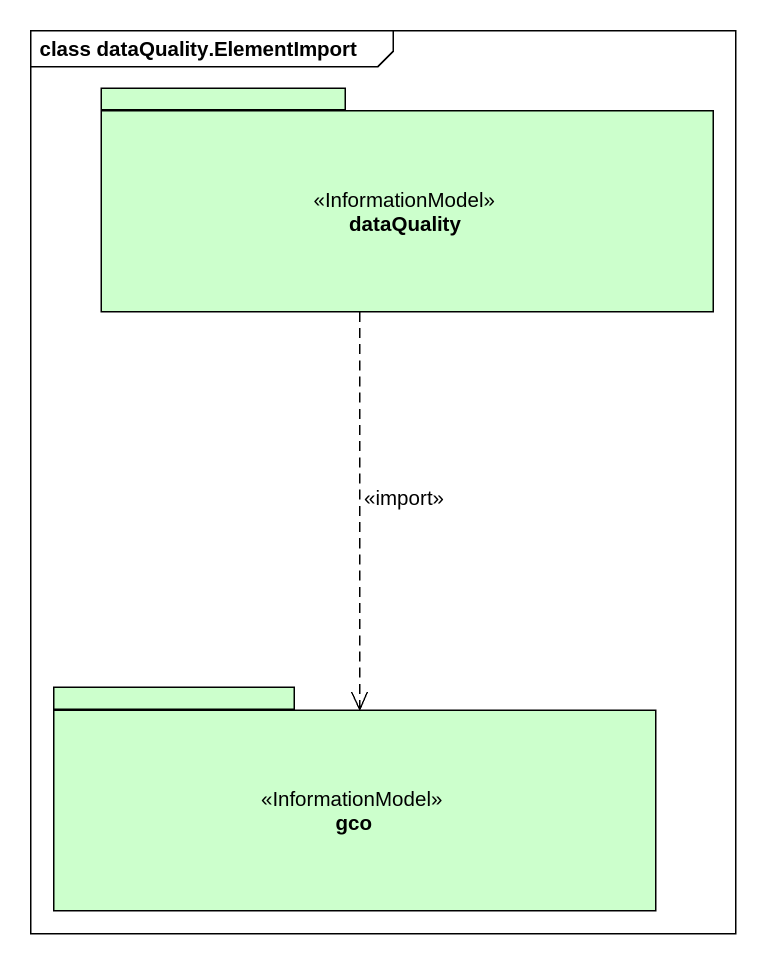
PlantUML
@startuml
mainframe class dataQuality.ElementImport
package dataQuality <<InformationModel>> #CCFFCC {
}
package gco <<InformationModel>> #CCFFCC {
}
dataQuality ..> gco : <<import>>
@enduml
